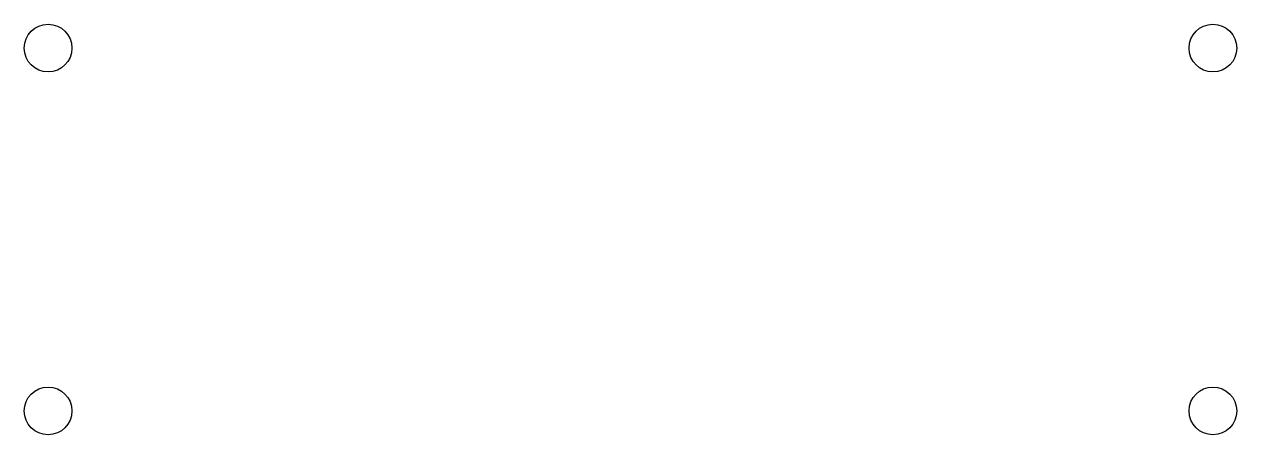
# Model space of a CAD drawing. Header units: millimetres. Extents: x 26 to 154, y 8 to 51.
import ezdxf

# ---------------------------------------------------------------- set-up
doc = ezdxf.new("R2010")
doc.units = ezdxf.units.MM

msp = doc.modelspace()

# ---------------------------------------------------------------- linework, layer by layer
for centre in [(29, 48.5), (151, 48.5), (29, 10.5), (151, 10.5)]:
    msp.add_circle(centre, 2.5)

doc.saveas('drawing.dxf')
